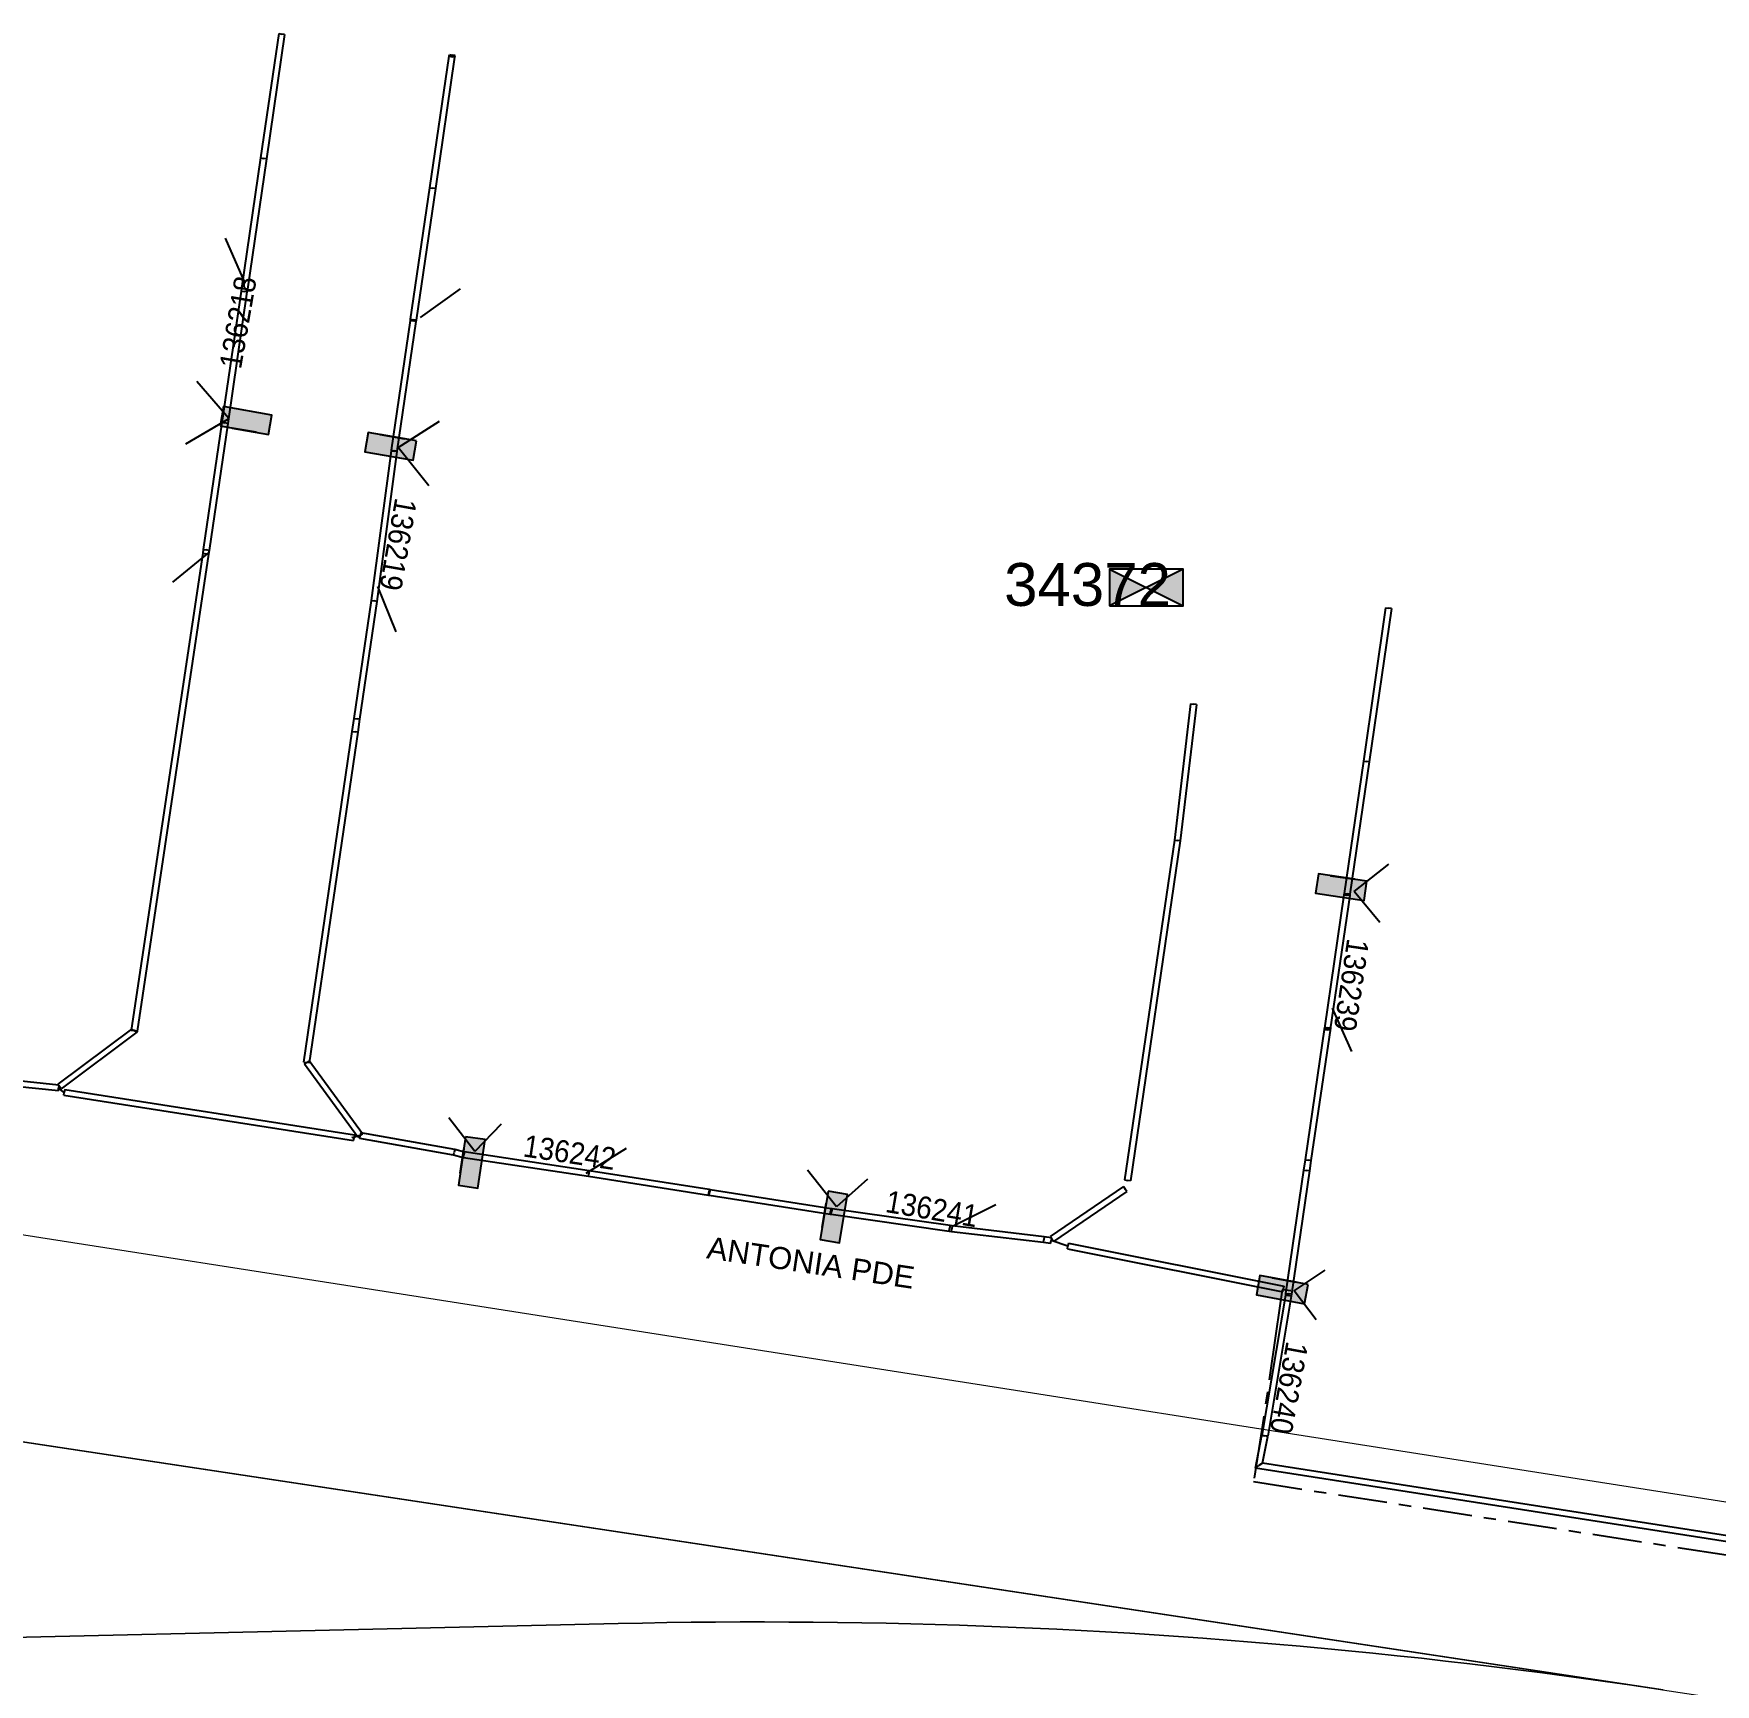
# Model space of a CAD drawing. Header units: metres. Extents: x 302924 to 306036, y 6267404 to 6269261.
# Drawn here: x 304023.6 to 304160.7, y 6268808.7 to 6268943.3 of the extents above; entities that cross this region are included whole.
import ezdxf
from ezdxf.enums import TextEntityAlignment as Align

# ---------------------------------------------------------------- set-up
doc = ezdxf.new("R2010")
doc.units = ezdxf.units.M
doc.linetypes.add('Cable Exist UG', pattern=[7, 4, -1, 1, -1])
doc.layers.get('0').update_dxf_attribs({"color": 6})
for name, color, linetype, lineweight in [('_User_LV_Exist', 5, 'Continuous', 25), ('Cadastre Land Parcels_SP_EXT', 118, 'Continuous', 15), ('Cadastre Road Names_SP_HV_LV_SL_EXT', 211, 'Continuous', 15)]:
    doc.layers.add(name, color=color, linetype=linetype, lineweight=lineweight)
for name, color, linetype in [('Duct_SP_EXT', 30, 'Continuous'), ('Sub_SP_EXT', 7, 'Continuous'), ('SupportsUG_SP_LV_EXT', 7, 'Continuous'), ('Trench_SP_EXT', 7, 'Continuous')]:
    doc.layers.add(name, color=color, linetype=linetype)
doc.styles.get("Standard").update_dxf_attribs({"font": 'arial.ttf'})

# ---------------------------------------------------------------- blocks, each defined once
blk = doc.blocks.new('PILLAR_EXT')
at = {"layer": 'SupportsUG_SP_LV_EXT', "linetype": 'Continuous'}
h = blk.add_hatch(color=256, dxfattribs=at)
h.dxf.hatch_style = 1
h.paths.add_polyline_path([(-0.8, 0), (-0.8, 2), (0.8, 2), (0.8, 0)])
h = blk.add_hatch(color=256, dxfattribs=at)
h.dxf.hatch_style = 1
h.paths.add_polyline_path([(-0.8, -2), (-0.8, 0), (0.8, 0), (0.8, -2)])
blk.add_lwpolyline([(-0.8, 2), (-0.8, -1), (-0.8, 1), (-0.8, -2), (0.8, -2), (0.8, 2)], close=True)
at = {"width": 0.9}
blk.add_attdef('ASSET_NUM', text='', height=1.8, rotation=360, dxfattribs=at).set_placement((4, 2), align=Align.MIDDLE_LEFT)
for tag, flags, p in [('OWNED_BY', 9, (-0.2, 0)), ('STREETNAME', 9, (-0.18, 0)), ('SUBURB', 1, (-0.16, 0)), ('PARENT', 9, (-0.14, 0)), ('NOTES', 9, (-0.13, 0)), ('LOCATION', 9, (-0.11, 0)), ('LEGEND', 9, (-0.09, 0)), ('SUPPORT_TYPE', 9, (-0.07, 0)), ('USAGE', 9, (-0.06, 0)), ('STATE', 9, (-0.03, 0))]:
    blk.add_attdef(tag, text='', height=0.01, rotation=270, dxfattribs=dict(flags=flags)).set_placement(p, align=Align.CENTER)
blk = doc.blocks.new('SUB_PADMOUNT_EXT')
h = blk.add_hatch(color=256)
h.dxf.hatch_style = 1
h.paths.add_polyline_path([(-3, 1.5), (-3, -1.5), (0, 0)])
h = blk.add_hatch(color=256)
h.dxf.hatch_style = 1
h.paths.add_polyline_path([(3, 1.5), (0, 0), (3, -1.5)])
for p, q in [((-3, 1.5), (3, -1.5)), ((3, 1.5), (-3, -1.5))]:
    blk.add_line(p, q)
at = {"linetype": 'Continuous'}
blk.add_lwpolyline([(-3, -1.5), (3, -1.5), (3, 1.5), (-3, 1.5)], close=True, dxfattribs=at)
at = {"flags": 8}
blk.add_attdef('ASSET_NUM', text='', height=2.5, dxfattribs=at).set_placement((0, 5), align=Align.MIDDLE_CENTER)
for tag, flags, p in [('STREET_CODE', 9, (1.5, 0)), ('OPERATING_VOLTAGE', 9, (1.5, -0.4)), ('ORIENTATION', 9, (1.5, -0.6)), ('OWNED_BY', 9, (1.5, -0.8)), ('OPERATED_BY', 9, (1.5, -1)), ('CONSTRUCTED_VOLTAGE', 9, (1.5, -1.4)), ('NO_PHASES', 9, (1.5, -0.2)), ('MAINTAINED_BY', 9, (1.5, -1.2)), ('SECONDARY_VOLTAGE', 9, (1.5, -1.6)), ('STATE', 9, (1.5, -1.8)), ('SUBSTATION_TYPE', 9, (1.5, -2.2)), ('SUBURB', 9, (1.5, -2.8)), ('PARENT', 9, (1.5, -2)), ('USAGE', 9, (1.5, -2.4)), ('LEGEND', 9, (1.5, -2.6)), ('STREETNAME', 9, (1.5, -3)), ('Z', 1, (1.5, -3.6)), ('LOCATION', 9, (1.5, -3.2)), ('NOTES', 9, (1.5, -3.4))]:
    blk.add_attdef(tag, text='', height=0.2, dxfattribs=dict(flags=flags)).set_placement(p, align=Align.MIDDLE_LEFT)

msp = doc.modelspace()

# ---------------------------------------------------------------- linework, layer by layer
at = {"layer": '_User_LV_Exist', "linetype": 'Cable Exist UG'}
msp.add_lwpolyline([(304125.4041, 6268840.8859), (304124.91, 6268837.5087), (304124.91, 6268837.5087), (304123.7356, 6268829.4801), (304123.0546, 6268825.2344), (304191.6124, 6268814.6136), (304192.2374, 6268814.5862), (304192.2374, 6268814.5862), (304192.5769, 6268816.8987), (304194.5775, 6268816.7566), (304194.5775, 6268816.7566), (304196.3952, 6268829.1372), (304194.524, 6268830.3773)], dxfattribs=at)
at = {"layer": 'Cadastre Land Parcels_SP_EXT', "linetype": 'Continuous'}
for points in [[(304190.8601, 6268818.9716), (304158.2703, 6268824.0897), (304125.7155, 6268829.1974), (304105.0425, 6268832.4409), (304049.9299, 6268841.0884), (304024.2174, 6268845.1225), (303971.1127, 6268853.4537)], [(303869.3887, 6268851.6618), (304188.5738, 6268803.4011)], [(304156.4473, 6268808.2591), (303869.3887, 6268851.6618)], [(303995.9492, 6268811.9353), (304071.2629, 6268813.6643), (304073.2504, 6268813.706), (304075.2372, 6268813.7407), (304077.225, 6268813.7665), (304079.2121, 6268813.7844), (304081.2002, 6268813.7953), (304083.1877, 6268813.7972), (304085.1753, 6268813.7912), (304087.1623, 6268813.7762), (304089.1503, 6268813.7543), (304091.1376, 6268813.7253), (304093.1258, 6268813.6875), (304095.1118, 6268813.6406), (304097.0996, 6268813.5878), (304099.085, 6268813.525), (304101.0723, 6268813.4553), (304103.058, 6268813.3777), (304105.0431, 6268813.292), (304107.0293, 6268813.1975), (304109.0139, 6268813.0959), (304110.9978, 6268812.9863), (304112.9819, 6268812.8688), (304114.9654, 6268812.7424), (304116.9482, 6268812.608), (304118.9302, 6268812.4675), (304120.9125, 6268812.3172), (304122.8941, 6268812.1589), (304124.8742, 6268811.9935), (304126.8536, 6268811.8193), (304128.8332, 6268811.638), (304130.8113, 6268811.4478), (304132.7887, 6268811.2506), (304134.7655, 6268811.0454), (304136.7416, 6268810.8312), (304138.717, 6268810.6102), (304140.6909, 6268810.38), (304142.6633, 6268810.1439), (304144.6367, 6268809.8979), (304146.6078, 6268809.6449), (304148.5773, 6268809.3839), (304150.5463, 6268809.1139), (304152.5145, 6268808.8379), (304154.4812, 6268808.553)], [(304154.4812, 6268808.553), (304152.5145, 6268808.8379), (304150.5463, 6268809.1139), (304148.5773, 6268809.3839), (304146.6078, 6268809.6449), (304144.6367, 6268809.8979), (304142.6633, 6268810.1439), (304140.6909, 6268810.38), (304138.717, 6268810.6102), (304136.7416, 6268810.8312), (304134.7655, 6268811.0454), (304132.7887, 6268811.2506), (304130.8113, 6268811.4478), (304128.8332, 6268811.638), (304126.8536, 6268811.8193), (304124.8742, 6268811.9935), (304122.8941, 6268812.1589), (304120.9125, 6268812.3172), (304118.9302, 6268812.4675), (304116.9482, 6268812.608), (304114.9654, 6268812.7424), (304112.9819, 6268812.8688), (304110.9978, 6268812.9863), (304109.0139, 6268813.0959), (304107.0293, 6268813.1975), (304105.0431, 6268813.292), (304103.058, 6268813.3777), (304101.0723, 6268813.4553), (304099.085, 6268813.525), (304097.0996, 6268813.5878), (304095.1118, 6268813.6406), (304093.1258, 6268813.6875), (304091.1376, 6268813.7253), (304089.1503, 6268813.7543), (304087.1623, 6268813.7762), (304085.1753, 6268813.7912), (304083.1877, 6268813.7972), (304081.2002, 6268813.7953), (304079.2121, 6268813.7844), (304077.225, 6268813.7665), (304075.2372, 6268813.7407), (304073.2504, 6268813.706), (304071.2629, 6268813.6643), (303995.9492, 6268811.9353)]]:
    msp.add_lwpolyline(points, dxfattribs=at)
at = {"layer": 'Duct_SP_EXT'}
for p, q in [((304043.6055, 6268943.3029), (304042.123, 6268933.1694)), ((304044.0804, 6268943.2335), (304042.5979, 6268933.0999)), ((304043.6055, 6268943.3029), (304043.8429, 6268943.2682)), ((304044.0804, 6268943.2335), (304043.8429, 6268943.2682)), ((304055.9173, 6268930.7339), (304057.4862, 6268941.4546)), ((304056.3922, 6268930.6644), (304057.9613, 6268941.3867)), ((304057.4862, 6268941.4546), (304057.5048, 6268941.588)), ((304057.4862, 6268941.4546), (304057.7238, 6268941.4207)), ((304057.5048, 6268941.588), (304057.7425, 6268941.5548)), ((304057.9613, 6268941.3867), (304057.7238, 6268941.4207)), ((304057.9802, 6268941.5217), (304057.7425, 6268941.5548)), ((304057.9613, 6268941.3867), (304057.9802, 6268941.5217)), ((304042.123, 6268933.1694), (304040.5655, 6268922.5257)), ((304042.5979, 6268933.0999), (304041.0405, 6268922.4562)), ((304042.123, 6268933.1694), (304042.3604, 6268933.1346)), ((304042.5979, 6268933.0999), (304042.3604, 6268933.1346)), ((304054.3482, 6268920.0094), (304055.9173, 6268930.7339)), ((304054.8231, 6268919.9399), (304056.3922, 6268930.6644)), ((304055.9173, 6268930.7339), (304056.1547, 6268930.6992)), ((304056.3922, 6268930.6644), (304056.1547, 6268930.6992)), ((304040.5348, 6268922.3157), (304038.9658, 6268911.5933)), ((304041.0098, 6268922.2462), (304039.4407, 6268911.5238)), ((304040.5655, 6268922.5257), (304040.5348, 6268922.3157)), ((304040.5348, 6268922.3157), (304040.7723, 6268922.2809)), ((304040.5348, 6268922.3157), (304040.7723, 6268922.2809)), ((304040.5655, 6268922.5257), (304040.803, 6268922.4909)), ((304041.0098, 6268922.2462), (304040.7723, 6268922.2809)), ((304041.0098, 6268922.2462), (304040.7723, 6268922.2809)), ((304041.0405, 6268922.4562), (304040.803, 6268922.4909)), ((304041.0405, 6268922.4562), (304041.0098, 6268922.2462)), ((304052.785, 6268909.3288), (304054.3342, 6268919.9136)), ((304053.2599, 6268909.2593), (304054.8091, 6268919.8441)), ((304054.3342, 6268919.9136), (304054.3482, 6268920.0094)), ((304054.3342, 6268919.9136), (304054.5716, 6268919.8789)), ((304054.3342, 6268919.9136), (304054.5716, 6268919.8789)), ((304054.3482, 6268920.0094), (304054.5856, 6268919.9747)), ((304054.8091, 6268919.8441), (304054.5716, 6268919.8789)), ((304054.8091, 6268919.8441), (304054.5716, 6268919.8789)), ((304054.8231, 6268919.9399), (304054.5856, 6268919.9747)), ((304054.8091, 6268919.8441), (304054.8231, 6268919.9399)), ((304038.9658, 6268911.5933), (304037.4505, 6268901.2364)), ((304039.4407, 6268911.5238), (304037.9255, 6268901.1669)), ((304038.9658, 6268911.5933), (304039.2033, 6268911.5586)), ((304038.9658, 6268911.5933), (304039.2033, 6268911.5586)), ((304039.4407, 6268911.5238), (304039.2033, 6268911.5586)), ((304039.4407, 6268911.5238), (304039.2033, 6268911.5586)), ((304051.1478, 6268897.0737), (304052.7786, 6268909.2855)), ((304051.6236, 6268897.0102), (304053.254, 6268909.219)), ((304052.7786, 6268909.2855), (304052.785, 6268909.3288)), ((304052.7786, 6268909.2855), (304053.0163, 6268909.2522)), ((304052.785, 6268909.3288), (304053.0224, 6268909.294)), ((304052.785, 6268909.3288), (304053.0224, 6268909.294)), ((304053.254, 6268909.219), (304053.0163, 6268909.2522)), ((304053.2599, 6268909.2593), (304053.0224, 6268909.294)), ((304053.2599, 6268909.2593), (304053.0224, 6268909.294)), ((304053.254, 6268909.219), (304053.2599, 6268909.2593)), ((304037.4058, 6268900.9306), (304031.5802, 6268862.0453)), ((304037.8805, 6268900.8595), (304032.0549, 6268861.9742)), ((304037.4505, 6268901.2364), (304037.4057, 6268900.9298)), ((304037.4057, 6268900.9298), (304037.6431, 6268900.8951)), ((304037.4058, 6268900.9306), (304037.6431, 6268900.8951)), ((304037.4505, 6268901.2364), (304037.688, 6268901.2017)), ((304037.8806, 6268900.8603), (304037.6431, 6268900.8951)), ((304037.8805, 6268900.8595), (304037.6431, 6268900.8951)), ((304037.9255, 6268901.1669), (304037.688, 6268901.2017)), ((304037.9255, 6268901.1669), (304037.8806, 6268900.8603)), ((304049.7426, 6268887.468), (304051.1483, 6268897.0767)), ((304050.2176, 6268887.3985), (304051.6232, 6268897.0072)), ((304051.1478, 6268897.0737), (304051.3857, 6268897.042)), ((304051.1483, 6268897.0767), (304051.3857, 6268897.042)), ((304051.6232, 6268897.0072), (304051.3857, 6268897.042)), ((304051.6236, 6268897.0102), (304051.3857, 6268897.042)), ((304133.8251, 6268896.4938), (304132.0203, 6268883.9829)), ((304134.3002, 6268896.4252), (304132.4953, 6268883.9139)), ((304133.8251, 6268896.4938), (304134.0626, 6268896.4595)), ((304134.3002, 6268896.4252), (304134.0626, 6268896.4595)), ((304117.9227, 6268888.6643), (304116.6044, 6268877.5529)), ((304118.3993, 6268888.6077), (304117.0803, 6268877.4898)), ((304117.9227, 6268888.6643), (304118.161, 6268888.636)), ((304118.3993, 6268888.6077), (304118.161, 6268888.636)), ((304049.588, 6268886.4106), (304049.7426, 6268887.468)), ((304049.7426, 6268887.468), (304049.7426, 6268887.468)), ((304049.7426, 6268887.468), (304049.9801, 6268887.4333)), ((304049.7426, 6268887.468), (304049.9801, 6268887.4333)), ((304050.2176, 6268887.3985), (304049.9801, 6268887.4333)), ((304050.2176, 6268887.3985), (304049.9801, 6268887.4333)), ((304050.0629, 6268886.3412), (304050.2176, 6268887.3985)), ((304050.2176, 6268887.3985), (304050.2176, 6268887.3985)), ((304045.6426, 6268859.4417), (304049.588, 6268886.4106)), ((304046.1175, 6268859.3723), (304050.0629, 6268886.3412)), ((304049.588, 6268886.4106), (304049.8255, 6268886.3759)), ((304050.0629, 6268886.3412), (304049.8255, 6268886.3759)), ((304132.0203, 6268883.9829), (304130.4425, 6268873.2018)), ((304132.4953, 6268883.9139), (304130.9175, 6268873.1323)), ((304132.0203, 6268883.9829), (304132.2578, 6268883.9484)), ((304132.4953, 6268883.9139), (304132.2578, 6268883.9484)), ((304116.6044, 6268877.5529), (304112.5475, 6268849.8328)), ((304116.6044, 6268877.5529), (304116.8423, 6268877.5213)), ((304117.0803, 6268877.4898), (304113.0225, 6268849.7633)), ((304117.0803, 6268877.4898), (304116.8423, 6268877.5213)), ((304130.4263, 6268873.0911), (304128.8331, 6268862.1991)), ((304130.9013, 6268873.0216), (304129.308, 6268862.1295)), ((304130.4425, 6268873.2018), (304130.4263, 6268873.0911)), ((304130.4263, 6268873.0911), (304130.6638, 6268873.0564)), ((304130.4425, 6268873.2018), (304130.68, 6268873.167)), ((304130.4425, 6268873.2018), (304130.68, 6268873.167)), ((304130.9013, 6268873.0216), (304130.6638, 6268873.0564)), ((304130.9175, 6268873.1323), (304130.68, 6268873.167)), ((304130.9175, 6268873.1322), (304130.68, 6268873.167)), ((304130.9175, 6268873.1322), (304130.9013, 6268873.0216)), ((304031.5948, 6268862.1429), (304025.5824, 6268857.6437)), ((304032.0403, 6268861.8767), (304025.87, 6268857.2594)), ((304031.5802, 6268862.0453), (304031.5948, 6268862.1429)), ((304031.5802, 6268862.0453), (304031.8175, 6268862.0098)), ((304031.5948, 6268862.1429), (304031.8175, 6268862.0098)), ((304032.0549, 6268861.9742), (304031.8175, 6268862.0098)), ((304032.0403, 6268861.8767), (304031.8175, 6268862.0098)), ((304032.0549, 6268861.9742), (304032.0403, 6268861.8767)), ((304128.8488, 6268862.2834), (304127.2675, 6268851.48)), ((304129.3237, 6268862.2139), (304127.7425, 6268851.4105)), ((304128.8331, 6268862.1991), (304128.8202, 6268862.1117)), ((304128.8202, 6268862.1117), (304129.0577, 6268862.0768)), ((304128.8331, 6268862.1991), (304129.0705, 6268862.1643)), ((304128.8488, 6268862.2834), (304129.0862, 6268862.2487)), ((304129.2951, 6268862.0418), (304129.0577, 6268862.0768)), ((304129.308, 6268862.1295), (304129.0705, 6268862.1643)), ((304129.3237, 6268862.2139), (304129.0862, 6268862.2487)), ((304129.308, 6268862.1295), (304129.2951, 6268862.0418)), ((304025.681, 6268857.5687), (304017.3816, 6268858.4368)), ((304045.6426, 6268859.4417), (304045.88, 6268859.407)), ((304045.6865, 6268859.2651), (304045.88, 6268859.407)), ((304050.0505, 6268853.3121), (304045.6865, 6268859.2651)), ((304046.0736, 6268859.5489), (304045.88, 6268859.407)), ((304046.1175, 6268859.3723), (304045.88, 6268859.407)), ((304050.4376, 6268853.5959), (304046.0736, 6268859.5489)), ((304025.631, 6268857.0913), (304017.3195, 6268857.9607)), ((304025.5824, 6268857.6437), (304025.7262, 6268857.4515)), ((304025.631, 6268857.0913), (304025.656, 6268857.33)), ((304025.681, 6268857.5687), (304025.656, 6268857.33)), ((304025.87, 6268857.2594), (304025.7262, 6268857.4515)), ((304026.0749, 6268856.7389), (304026.112, 6268856.976)), ((304026.1491, 6268857.2131), (304026.112, 6268856.976)), ((304026.1491, 6268857.2131), (304049.7772, 6268853.5155)), ((304026.0749, 6268856.7389), (304049.7029, 6268853.0412)), ((304049.7029, 6268853.0412), (304049.7401, 6268853.2784)), ((304049.7772, 6268853.5155), (304049.7401, 6268853.2784)), ((304050.0505, 6268853.3121), (304050.244, 6268853.454)), ((304050.2016, 6268853.2178), (304050.244, 6268853.454)), ((304057.8386, 6268851.8474), (304050.2016, 6268853.2178)), ((304050.2864, 6268853.6902), (304050.244, 6268853.454)), ((304050.4376, 6268853.5959), (304050.244, 6268853.454)), ((304057.9404, 6268852.3167), (304050.2864, 6268853.6902)), ((304057.8386, 6268851.8474), (304057.8895, 6268852.0821)), ((304058.6256, 6268851.6464), (304057.8386, 6268851.8474)), ((304057.9404, 6268852.3167), (304057.8895, 6268852.0821)), ((304058.7444, 6268852.1115), (304057.9404, 6268852.3167)), ((304058.6256, 6268851.6464), (304058.685, 6268851.879)), ((304058.6493, 6268851.6417), (304058.685, 6268851.879)), ((304068.8428, 6268850.1094), (304058.6493, 6268851.6417)), ((304058.7207, 6268852.1163), (304058.685, 6268851.879)), ((304058.7444, 6268852.1115), (304058.685, 6268851.879)), ((304068.9142, 6268850.5841), (304058.7207, 6268852.1163)), ((304068.8413, 6268850.1096), (304068.8785, 6268850.3467)), ((304068.8428, 6268850.1094), (304068.8785, 6268850.3467)), ((304068.9142, 6268850.5841), (304068.8785, 6268850.3467)), ((304068.9157, 6268850.5838), (304068.8785, 6268850.3467)), ((304078.697, 6268849.0497), (304068.9157, 6268850.5838)), ((304127.1441, 6268850.6364), (304125.6735, 6268840.588)), ((304127.619, 6268850.5669), (304126.1484, 6268840.5185)), ((304127.2675, 6268851.48), (304127.1441, 6268850.6364)), ((304127.1441, 6268850.6364), (304127.1441, 6268850.6364)), ((304127.1441, 6268850.6364), (304127.3815, 6268850.6016)), ((304127.1441, 6268850.6364), (304127.3815, 6268850.6016)), ((304127.2675, 6268851.48), (304127.505, 6268851.4453)), ((304127.619, 6268850.5669), (304127.3815, 6268850.6016)), ((304127.619, 6268850.5669), (304127.3815, 6268850.6016)), ((304127.7425, 6268851.4105), (304127.505, 6268851.4453)), ((304127.7425, 6268851.4105), (304127.619, 6268850.5669)), ((304127.619, 6268850.5669), (304127.619, 6268850.5669)), ((304078.6226, 6268848.5755), (304068.8413, 6268850.1096)), ((304078.6226, 6268848.5755), (304078.6598, 6268848.8126)), ((304078.6227, 6268848.5755), (304078.6598, 6268848.8126)), ((304078.6969, 6268849.0497), (304078.6598, 6268848.8126)), ((304078.697, 6268849.0497), (304078.6598, 6268848.8126)), ((304078.6822, 6268848.5662), (304078.7193, 6268848.8033)), ((304078.7565, 6268849.0404), (304078.6969, 6268849.0497)), ((304078.7565, 6268849.0404), (304078.7193, 6268848.8033)), ((304088.6211, 6268847.4921), (304078.7565, 6268849.0404)), ((304112.4485, 6268849.289), (304106.4905, 6268845.2123)), ((304112.7195, 6268848.8929), (304106.7615, 6268844.8162)), ((304112.4485, 6268849.289), (304112.584, 6268849.091)), ((304112.5475, 6268849.8328), (304112.785, 6268849.798)), ((304112.7195, 6268848.8929), (304112.584, 6268849.091)), ((304113.0225, 6268849.7633), (304112.785, 6268849.798)), ((304078.6822, 6268848.5662), (304078.6227, 6268848.5755)), ((304088.5467, 6268847.0179), (304078.6822, 6268848.5662)), ((304088.6211, 6268847.4921), (304088.5839, 6268847.255)), ((304088.7031, 6268847.4792), (304088.6211, 6268847.4921)), ((304088.6995, 6268847.4797), (304088.6658, 6268847.2421)), ((304088.7031, 6268847.4792), (304088.6658, 6268847.2421)), ((304098.3183, 6268846.1168), (304088.6995, 6268847.4797)), ((304088.5467, 6268847.0179), (304088.5839, 6268847.255)), ((304088.6286, 6268847.005), (304088.5467, 6268847.0179)), ((304088.6286, 6268847.005), (304088.6658, 6268847.2421)), ((304088.6322, 6268847.0045), (304088.6658, 6268847.2421)), ((304098.251, 6268845.6416), (304088.6322, 6268847.0045)), ((304098.3183, 6268846.1168), (304098.2847, 6268845.8792)), ((304098.3219, 6268846.1163), (304098.2847, 6268845.8792)), ((304098.4998, 6268846.0883), (304098.3219, 6268846.1163)), ((304098.4998, 6268846.0883), (304098.4671, 6268845.8505)), ((304105.9971, 6268845.2019), (304098.4998, 6268846.0883)), ((304098.2474, 6268845.6421), (304098.2847, 6268845.8792)), ((304098.4344, 6268845.6127), (304098.2474, 6268845.6421)), ((304098.251, 6268845.6416), (304098.2847, 6268845.8792)), ((304098.4344, 6268845.6127), (304098.4671, 6268845.8505)), ((304105.9373, 6268844.7256), (304098.4344, 6268845.6127)), ((304105.9356, 6268844.7258), (304105.9672, 6268844.9637)), ((304106.5204, 6268844.6481), (304105.9356, 6268844.7258)), ((304105.9356, 6268844.7258), (304105.9373, 6268844.7256)), ((304105.9373, 6268844.7256), (304105.9672, 6268844.9637)), ((304105.9971, 6268845.2019), (304105.9672, 6268844.9637)), ((304105.9988, 6268845.2017), (304105.9672, 6268844.9637)), ((304105.9988, 6268845.2017), (304105.9971, 6268845.2019)), ((304106.5836, 6268845.1239), (304105.9988, 6268845.2017)), ((304106.4905, 6268845.2123), (304106.626, 6268845.0142)), ((304106.5204, 6268844.6481), (304106.552, 6268844.886)), ((304106.5836, 6268845.1239), (304106.552, 6268844.886)), ((304106.7615, 6268844.8162), (304106.626, 6268845.0142)), ((304107.9749, 6268844.6764), (304107.928, 6268844.441)), ((304107.9749, 6268844.6764), (304125.5339, 6268841.1757)), ((304107.8811, 6268844.2056), (304107.928, 6268844.441)), ((304107.8811, 6268844.2056), (304125.4401, 6268840.705)), ((304125.4401, 6268840.705), (304125.487, 6268840.9403)), ((304125.5339, 6268841.1757), (304125.487, 6268840.9403)), ((304125.6735, 6268840.588), (304125.6517, 6268840.4391)), ((304125.6735, 6268840.588), (304125.9109, 6268840.5532)), ((304126.1484, 6268840.5185), (304125.9109, 6268840.5532)), ((304125.6524, 6268840.4439), (304123.7445, 6268829.0113)), ((304126.1259, 6268840.3649), (304124.2179, 6268828.9322)), ((304125.6517, 6268840.4391), (304125.8892, 6268840.4044)), ((304125.6524, 6268840.4439), (304125.8892, 6268840.4044)), ((304126.1259, 6268840.3649), (304125.8892, 6268840.4044)), ((304126.1266, 6268840.3697), (304125.8892, 6268840.4044)), ((304126.1484, 6268840.5185), (304126.1266, 6268840.3697)), ((304123.2172, 6268826.3404), (304123.7457, 6268829.0182)), ((304123.7445, 6268829.0113), (304123.9812, 6268828.9717)), ((304123.7457, 6268829.0182), (304123.9812, 6268828.9717)), ((304123.7848, 6268826.7375), (304124.2167, 6268828.9253)), ((304124.2167, 6268828.9253), (304123.9812, 6268828.9717)), ((304124.2179, 6268828.9322), (304123.9812, 6268828.9717)), ((304123.2172, 6268826.3404), (304123.501, 6268826.539)), ((304183.3415, 6268816.9416), (304123.2172, 6268826.3404)), ((304123.7848, 6268826.7375), (304123.501, 6268826.539)), ((304183.4244, 6268817.4144), (304123.7848, 6268826.7375))]:
    msp.add_line(p, q, dxfattribs=at)
at = {"layer": 'Trench_SP_EXT', "linetype": 'Cable Exist UG'}
for points in [[(304040.8725, 6268922.9661), (304039.0101, 6268927.1991)], [(304055.1632, 6268920.1465), (304058.6292, 6268922.6526)], [(304036.0354, 6268909.8687), (304039.5288, 6268911.9103), (304036.716, 6268915.1769)], [(304055.8274, 6268906.4375), (304053.3313, 6268909.5588), (304057.1523, 6268911.9738)], [(304037.9359, 6268901.0224), (304034.9466, 6268898.5717)], [(304051.649, 6268898.2288), (304053.3032, 6268894.1597)], [(304133.3434, 6268870.8359), (304131.2536, 6268873.344), (304134.0839, 6268875.5925)], [(304129.473, 6268863.8366), (304131.042, 6268860.3045)], [(304026.112, 6268856.976), (304025.656, 6268857.33)], [(304061.7258, 6268854.3809), (304059.5876, 6268852.1438), (304057.469, 6268854.9054)], [(304050.244, 6268853.454), (304049.5583, 6268853.2561)], [(304068.6505, 6268850.381), (304071.9454, 6268852.4401)], [(304091.5954, 6268849.9121), (304089.0629, 6268847.6522), (304086.6931, 6268850.6383)], [(304098.4788, 6268846.0518), (304102.1461, 6268847.8762)], [(304107.928, 6268844.441), (304106.552, 6268844.886)], [(304128.169, 6268838.4286), (304126.3766, 6268840.7923), (304128.9096, 6268842.4731)], [(304125.4718, 6268840.9141), (304126.0996, 6268840.8158)]]:
    msp.add_lwpolyline(points, dxfattribs=at)

# ---------------------------------------------------------------- block references
at = {"layer": 'Sub_SP_EXT'}
ref = msp.add_blockref('SUB_PADMOUNT_EXT', (304114.3224, 6268898.1373), dxfattribs=at)
ref.add_attrib('ASSET_NUM', '34372', dxfattribs={"layer": '0', "height": 3.5}).set_placement((304116.3224, 6268898.3873), align=Align.MIDDLE_RIGHT)
at = {"layer": 'SupportsUG_SP_LV_EXT'}
for p, rotation, values in [((304040.9215, 6268911.7589), 80.18723224399707, {'ASSET_NUM': '136218'}), ((304052.7169, 6268909.6522), 259.9647618592482, {'ASSET_NUM': '136219'}), ((304130.2064, 6268873.7031), 261.5350784432963, {'ASSET_NUM': '136239'}), ((304059.3291, 6268851.2635), 351.4813449498153, {'ASSET_NUM': '136242'}), ((304088.8452, 6268846.8159), 350.3781206194238, {'ASSET_NUM': '136241'}), ((304125.4042, 6268840.8859), 259.5007886554411, {'ASSET_NUM': '136240'})]:
    msp.add_blockref('PILLAR_EXT', p, dxfattribs=dict(at, rotation=rotation)).add_auto_attribs(values)

# ---------------------------------------------------------------- texts
at = {"layer": 'Cadastre Road Names_SP_HV_LV_SL_EXT'}
msp.add_text('ANTONIA PDE', height=1.8, rotation=351.542667, dxfattribs=at).set_placement((304078.4106, 6268843.4594))

doc.saveas('drawing.dxf')
